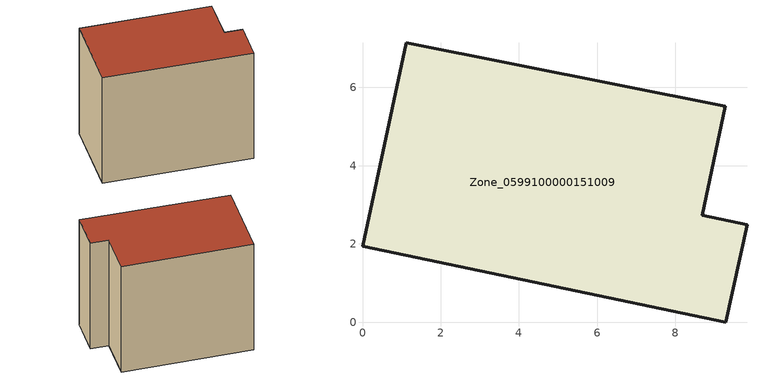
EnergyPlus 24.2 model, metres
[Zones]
Zone_0599100000151009
 floor ground (C_G): 0,1.94 1.12,7.14 9.28,5.52 8.68,2.73 9.83,2.49 9.29,0 z0
 wall outside (C_F): 1.12,7.14 0,1.94 9.29,0 9.83,2.49 8.68,2.73 9.28,5.52 1.12,7.14 z0:7.81
 roof outside (C_R): 0,1.94 9.29,0 9.83,2.49 8.68,2.73 9.28,5.52 1.12,7.14 z7.81
[BUILDING]
Pand.0599100000151009: North Axis=0; Terrain=City; Loads Convergence Tolerance Value=0.04; Temperature Convergence Tolerance Value=0.4; Solar Distribution=FullExterior; Maximum Number of Warmup Days=25; Minimum Number of Warmup Days=1
[Site:Location]
Rotterdam.The.Hague.AP_ZH_NLD Design_Conditions: Latitude=51.96; Longitude=4.45; Time Zone=1; Elevation=-4.5
[SITE:GROUNDTEMPERATURE:BUILDINGSURFACE]
18, 18, 18, 18, 18, 18, 18, 18, 18, 18, 18, 18
[MATERIAL] Thermal Absorptance=0.9; Solar Absorptance=0.7; Visible Absorptance=0.7
Name | Roughness | Thickness | Conductivity | Density | Specific Heat
G.TI.1975-1991 | MediumSmooth | 0.15 | 0.288461 | 540 | 1210
F.TI.1975-1991 | Rough | 0.3 | 0.230769 | 1920 | 840
R.TI.1975-1991 | MediumRough | 0.2 | 0.153846 | 1500 | 1000
[CONSTRUCTION]
C_G: G.TI.1975-1991
C_F: F.TI.1975-1991
C_R: R.TI.1975-1991
[ZONE]
Zone_0599100000151009: Type=1; Multiplier=1; Ceiling Height=Autocalculate; Volume=Autocalculate; Floor Area=autocalculate; Part of Total Floor Area=Yes
[ZONEINFILTRATION:DESIGNFLOWRATE]
Infil_Zone_0599100000151009: Zone or ZoneList or Space or SpaceList=Zone_0599100000151009; Schedule=AlwaysOn; Design Flow Rate Calculation Method=Flow/Area; Flow Rate per Floor Area=0.003; Constant Term Coefficient=1; Temperature Term Coefficient=0; Velocity Term Coefficient=0; Velocity Squared Term Coefficient=0
[HVACTEMPLATE:ZONE:IDEALLOADSAIRSYSTEM]
Zone_0599100000151009: Maximum Heating Supply Air Temperature=50; Minimum Cooling Supply Air Temperature=13; Maximum Heating Supply Air Humidity Ratio=0.0156; Minimum Cooling Supply Air Humidity Ratio=0.0077; Heating Limit=NoLimit; Cooling Limit=NoLimit; Dehumidification Control Type=ConstantSensibleHeatRatio; Cooling Sensible Heat Ratio=0.7; Dehumidification Setpoint=60; Humidification Control Type=None; Humidification Setpoint=30; Outdoor Air Method=None; Outdoor Air Flow Rate per Person=0.00944; Outdoor Air Flow Rate per Zone Floor Area=0; Outdoor Air Flow Rate per Zone=0; Demand Controlled Ventilation Type=None; Outdoor Air Economizer Type=NoEconomizer; Heat Recovery Type=None; Sensible Heat Recovery Effectiveness=0.7; Latent Heat Recovery Effectiveness=0.65
[ZONECONTROL:THERMOSTAT]
ThermostatControl_Zone_0599100000151009: Zone or ZoneList=Zone_0599100000151009; Control Type Schedule=DualSetpointControlType; Control 1=Thermostat_Zone_0599100000151009; Temperature Difference Between Cutout And Setpoint=0
[THERMOSTATSETPOINT:DUALSETPOINT]
Thermostat_Zone_0599100000151009: Heating Setpoint Temperature Schedule=HeatingSetpoint_Zone_0599100000151009; Cooling Setpoint Temperature Schedule=CoolingSetpoint_Zone_0599100000151009
[SCHEDULE:COMPACT]
HeatingSetpoint_Zone_0599100000151009: Through: 12/31, For: AllDays, Until: 24:00, 21
CoolingSetpoint_Zone_0599100000151009: Through: 12/31, For: AllDays, Until: 24:00, 24
DualSetpointControlType: Through: 12/31, For: AllDays, Until: 24:00, 4
AlwaysOn: Through: 12/31, For: AllDays, Until: 24:00, 1
